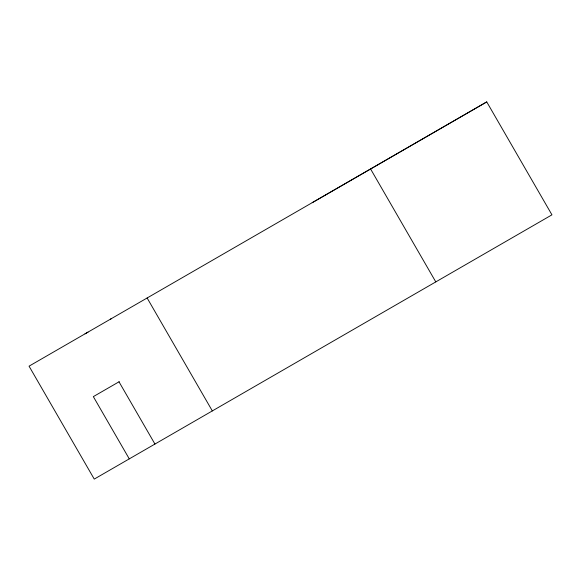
<?xml version="1.0" encoding="UTF-8"?>
<svg xmlns="http://www.w3.org/2000/svg" width="581" height="581" viewBox="0 0 581 581"><rect width="100%" height="100%" fill="white"/><g stroke="black" fill="none" stroke-linecap="round" stroke-linejoin="round"><path stroke-width="0.87" d="M486.747 101.907L29.05 366.161L94.253 479.093L551.95 214.839L486.747 101.907L312.2 202.689M85 333.857L88.022 332.114M110.397 319.201L111.559 318.526M119.214 381.688L93.338 396.627L129.272 458.867M370.584 168.977L435.786 281.901M147.131 297.988L212.326 410.92M119.003 381.804L154.945 444.051"/></g></svg>
